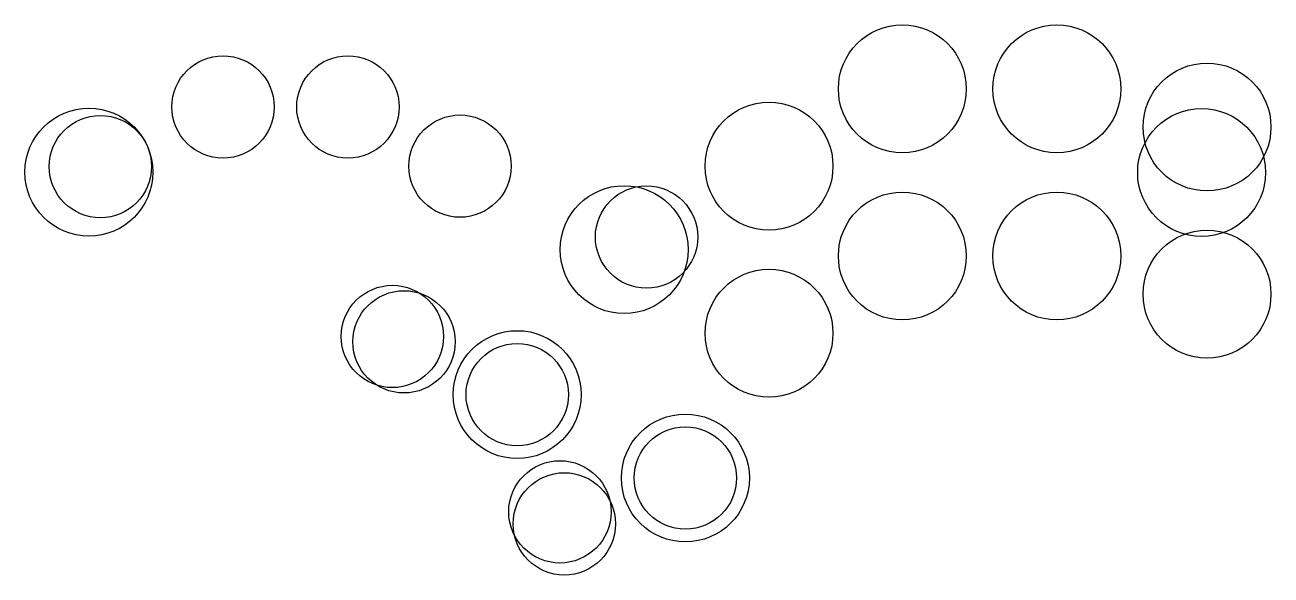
# Model space of a CAD drawing. Header units: inches. Extents: x -5.5 to 6.1, y -2.5 to 2.6.
import ezdxf

# ---------------------------------------------------------------- set-up
doc = ezdxf.new("R2010")
doc.units = ezdxf.units.IN
doc.header["$MEASUREMENT"] = 0
doc.layers.get('0').update_dxf_attribs({"linetype": 'CONTINUOUS'})

msp = doc.modelspace()

# ---------------------------------------------------------------- linework, layer by layer
for centre, radius in [((2.677, 2.007), 0.595), ((4.114, 2.007), 0.595), ((-3.641, 1.839), 0.476), ((-2.48, 1.839), 0.476), ((5.511, 1.652), 0.595), ((1.437, 1.288), 0.595), ((-4.889, 1.232), 0.595), ((-4.782, 1.284), 0.476), ((-1.437, 1.288), 0.476), ((5.461, 1.229), 0.595), ((0.09, 0.511), 0.595), ((0.298, 0.628), 0.476), ((2.677, 0.452), 0.595), ((4.114, 0.452), 0.595), ((5.511, 0.097), 0.595), ((1.437, -0.267), 0.595), ((-2.066, -0.297), 0.476), ((-1.958, -0.347), 0.476), ((-0.905, -0.838), 0.595), ((-0.905, -0.838), 0.476), ((0.659, -1.614), 0.595), ((0.659, -1.614), 0.476), ((-0.508, -1.929), 0.476), ((-0.467, -2.041), 0.476)]:
    msp.add_circle(centre, radius)

doc.saveas('drawing.dxf')
